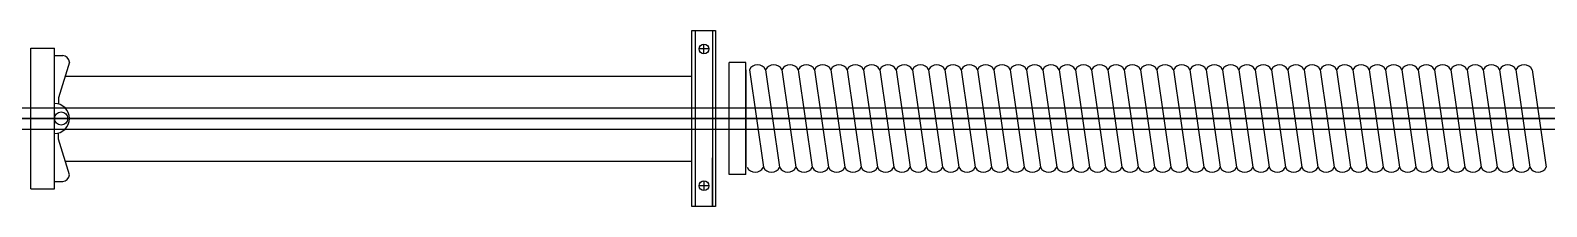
# Model space of a CAD drawing. Header units: millimetres. Extents: x 34479 to 326239, y 111570 to 168880.
# Drawn here: x 185147 to 186043, y 167299 to 167403 of the extents above; entities that cross this region are included whole.
import ezdxf

# ---------------------------------------------------------------- set-up
doc = ezdxf.new("R2010")
doc.units = ezdxf.units.MM
doc.header["$LTSCALE"] = 100
doc.header["$MEASUREMENT"] = 0
doc.layers.get('0').update_dxf_attribs({"linetype": 'CONTINUOUS'})
doc.layers.add('브라켓', color=8, linetype='CONTINUOUS')

msp = doc.modelspace()

# ---------------------------------------------------------------- linework, layer by layer
at = {"color": 3}
for p, q in [((185147.27, 167309.99, 0), (185147.27, 167392.96, 0)), ((185147.27, 167392.96, 0), (185161.27, 167392.96, 0)), ((185161.27, 167309.99, 0), (185161.27, 167392.96, 0)), ((185161.27, 167388.66, 0), (185166.15, 167388.66, 0)), ((185170.14, 167384.67, 0), (185163.7, 167363.76, 0)), ((185560.11, 167318.44, 0), (185560.11, 167384.51, 0)), ((185569.84, 167384.51, 0), (185560.11, 167384.51, 0)), ((185569.84, 167318.44, 0), (185569.84, 167384.51, 0)), ((185569.84, 167380.23, 0), (185569.84, 167322.72, 0)), ((185571.97, 167380.23, 0), (185580.25, 167322.72, 0)), ((185581.61, 167380.23, 0), (185589.89, 167322.72, 0)), ((185591.24, 167380.23, 0), (185599.52, 167322.72, 0)), ((185600.88, 167380.23, 0), (185609.15, 167322.72, 0)), ((185610.51, 167380.23, 0), (185618.79, 167322.72, 0)), ((185610.51, 167380.23, 0), (185618.79, 167322.72, 0)), ((185620.15, 167380.23, 0), (185628.42, 167322.72, 0)), ((185629.78, 167380.23, 0), (185638.06, 167322.72, 0)), ((185639.42, 167380.23, 0), (185647.69, 167322.72, 0)), ((185649.05, 167380.23, 0), (185657.33, 167322.72, 0)), ((185658.68, 167380.23, 0), (185666.96, 167322.72, 0)), ((185668.32, 167380.23, 0), (185676.6, 167322.72, 0)), ((185677.95, 167380.23, 0), (185686.23, 167322.72, 0)), ((185687.59, 167380.23, 0), (185695.87, 167322.72, 0)), ((185697.22, 167380.23, 0), (185705.5, 167322.72, 0)), ((185706.86, 167380.23, 0), (185715.13, 167322.72, 0)), ((185716.49, 167380.23, 0), (185724.77, 167322.72, 0)), ((185726.13, 167380.23, 0), (185734.4, 167322.72, 0)), ((185735.76, 167380.23, 0), (185744.04, 167322.72, 0)), ((185745.39, 167380.23, 0), (185753.67, 167322.72, 0)), ((185755.03, 167380.23, 0), (185763.31, 167322.72, 0)), ((185764.66, 167380.23, 0), (185772.94, 167322.72, 0)), ((185774.3, 167380.23, 0), (185782.58, 167322.72, 0)), ((185783.93, 167380.23, 0), (185792.21, 167322.72, 0)), ((185793.57, 167380.23, 0), (185801.84, 167322.72, 0)), ((185803.2, 167380.23, 0), (185811.48, 167322.72, 0)), ((185812.84, 167380.23, 0), (185821.11, 167322.72, 0)), ((185822.73, 167380.23, 0), (185831.01, 167322.72, 0)), ((185832.36, 167380.23, 0), (185840.64, 167322.72, 0)), ((185842, 167380.23, 0), (185850.28, 167322.72, 0)), ((185851.63, 167380.23, 0), (185859.91, 167322.72, 0)), ((185861.27, 167380.23, 0), (185869.55, 167322.72, 0)), ((185870.9, 167380.23, 0), (185879.18, 167322.72, 0)), ((185880.54, 167380.23, 0), (185888.81, 167322.72, 0)), ((185890.17, 167380.23, 0), (185898.45, 167322.72, 0)), ((185899.81, 167380.23, 0), (185908.08, 167322.72, 0)), ((185909.44, 167380.23, 0), (185917.72, 167322.72, 0)), ((185919.07, 167380.23, 0), (185927.35, 167322.72, 0)), ((185928.71, 167380.23, 0), (185936.99, 167322.72, 0)), ((185938.34, 167380.23, 0), (185946.62, 167322.72, 0)), ((185947.98, 167380.23, 0), (185956.26, 167322.72, 0)), ((185957.61, 167380.23, 0), (185965.89, 167322.72, 0)), ((185967.25, 167380.23, 0), (185975.52, 167322.72, 0)), ((185976.88, 167380.23, 0), (185985.16, 167322.72, 0)), ((185986.52, 167380.23, 0), (185994.79, 167322.72, 0)), ((185996.15, 167380.23, 0), (186004.43, 167322.72, 0)), ((186005.78, 167380.23, 0), (186014.06, 167322.72, 0)), ((186015.42, 167380.23, 0), (186023.7, 167322.72, 0)), ((186025.05, 167380.23, 0), (186033.33, 167322.72, 0)), ((186034.69, 167380.23, 0), (186042.97, 167322.72, 0)), ((185163.7, 167363.76, 0), (185163.7, 167360, 0)), ((185163.7, 167339.19, 0), (185163.7, 167342.95, 0)), ((185170.14, 167318.28, 0), (185163.7, 167339.19, 0)), ((185161.27, 167314.29, 0), (185166.15, 167314.29, 0)), ((185569.84, 167318.44, 0), (185560.11, 167318.44, 0)), ((185147.27, 167309.99, 0), (185161.27, 167309.99, 0))]:
    msp.add_line(p, q, dxfattribs=at)
at = {"color": 1}
for p, q in [((185167.52, 167376.39, 0), (185538.04, 167376.39, 0)), ((185167.52, 167326.39, 0), (185537.99, 167326.39, 0))]:
    msp.add_line(p, q, dxfattribs=at)
at = {"color": 2}
for p, q in [((184315.95, 167357.73, 0), (186554.62, 167357.73, 0)), ((184315.95, 167345.23, 0), (186554.62, 167345.23, 0))]:
    msp.add_line(p, q, dxfattribs=at)
at = {"color": 8}
for p, q in [((181929.8, 167351.48, 0), (186649.22, 167351.48, 0)), ((186649.22, 167351.48, 0), (181939.47, 167351.48, 0))]:
    msp.add_line(p, q, dxfattribs=at)
at = {"color": 3}
msp.add_circle((185165.19, 167351.48, 0), 3.9, dxfattribs=at)
for centre, radius, start, end in [((185165.71, 167384.23, 0), 4.45, 5.63752, 84.24179), ((185576.79, 167377.83, 0), 5.38, 26.49712, 153.50288), ((185586.43, 167377.83, 0), 5.38, 26.49712, 153.50288), ((185596.06, 167377.83, 0), 5.38, 26.49712, 153.50288), ((185605.7, 167377.83, 0), 5.38, 26.49712, 153.50288), ((185615.33, 167377.83, 0), 5.38, 26.49712, 153.50288), ((185624.96, 167377.83, 0), 5.38, 26.49712, 153.50288), ((185634.6, 167377.83, 0), 5.38, 26.49712, 153.50288), ((185644.23, 167377.83, 0), 5.38, 26.49712, 153.50288), ((185653.87, 167377.83, 0), 5.38, 26.49712, 153.50288), ((185663.5, 167377.83, 0), 5.38, 26.49712, 153.50288), ((185673.14, 167377.83, 0), 5.38, 26.49712, 153.50288), ((185682.77, 167377.83, 0), 5.38, 26.49712, 153.50288), ((185692.41, 167377.83, 0), 5.38, 26.49712, 153.50288), ((185702.04, 167377.83, 0), 5.38, 26.49712, 153.50288), ((185711.67, 167377.83, 0), 5.38, 26.49712, 153.50288), ((185721.31, 167377.83, 0), 5.38, 26.49712, 153.50288), ((185730.94, 167377.83, 0), 5.38, 26.49712, 153.50288), ((185740.58, 167377.83, 0), 5.38, 26.49712, 153.50288), ((185750.21, 167377.83, 0), 5.38, 26.49712, 153.50288), ((185759.85, 167377.83, 0), 5.38, 26.49712, 153.50288), ((185769.48, 167377.83, 0), 5.38, 26.49712, 153.50288), ((185779.12, 167377.83, 0), 5.38, 26.49712, 153.50288), ((185788.75, 167377.83, 0), 5.38, 26.49712, 153.50288), ((185798.38, 167377.83, 0), 5.38, 26.49712, 153.50288), ((185808.02, 167377.83, 0), 5.38, 26.49712, 153.50288), ((185817.65, 167377.83, 0), 5.38, 26.49712, 153.50288), ((185827.55, 167377.83, 0), 5.38, 26.49712, 153.50288), ((185837.18, 167377.83, 0), 5.38, 26.49712, 153.50288), ((185846.82, 167377.83, 0), 5.38, 26.49712, 153.50288), ((185856.45, 167377.83, 0), 5.38, 26.49712, 153.50288), ((185866.09, 167377.83, 0), 5.38, 26.49712, 153.50288), ((185875.72, 167377.83, 0), 5.38, 26.49712, 153.50288), ((185885.35, 167377.83, 0), 5.38, 26.49712, 153.50288), ((185894.99, 167377.83, 0), 5.38, 26.49712, 153.50288), ((185904.62, 167377.83, 0), 5.38, 26.49712, 153.50288), ((185914.26, 167377.83, 0), 5.38, 26.49712, 153.50288), ((185923.89, 167377.83, 0), 5.38, 26.49712, 153.50288), ((185933.53, 167377.83, 0), 5.38, 26.49712, 153.50288), ((185943.16, 167377.83, 0), 5.38, 26.49712, 153.50288), ((185952.8, 167377.83, 0), 5.38, 26.49712, 153.50288), ((185962.43, 167377.83, 0), 5.38, 26.49712, 153.50288), ((185972.06, 167377.83, 0), 5.38, 26.49712, 153.50288), ((185981.7, 167377.83, 0), 5.38, 26.49712, 153.50288), ((185991.33, 167377.83, 0), 5.38, 26.49712, 153.50288), ((186000.97, 167377.83, 0), 5.38, 26.49712, 153.50288), ((186010.6, 167377.83, 0), 5.38, 26.49712, 153.50288), ((186020.24, 167377.83, 0), 5.38, 26.49712, 153.50288), ((186029.87, 167377.83, 0), 5.38, 26.49712, 153.50288), ((185161.27, 167351.48, 0), 8.87, 270, 90), ((185575.43, 167325.12, 0), 5.38, 206.49712, 333.50288), ((185585.07, 167325.12, 0), 5.38, 206.49712, 333.50288), ((185594.7, 167325.12, 0), 5.38, 206.49712, 333.50288), ((185604.34, 167325.12, 0), 5.38, 206.49712, 333.50288), ((185613.97, 167325.12, 0), 5.38, 206.49712, 333.50288), ((185623.61, 167325.12, 0), 5.38, 206.49712, 333.50288), ((185633.24, 167325.12, 0), 5.38, 206.49712, 333.50288), ((185642.88, 167325.12, 0), 5.38, 206.49712, 333.50288), ((185652.51, 167325.12, 0), 5.38, 206.49712, 333.50288), ((185662.14, 167325.12, 0), 5.38, 206.49712, 333.50288), ((185671.78, 167325.12, 0), 5.38, 206.49712, 333.50288), ((185681.41, 167325.12, 0), 5.38, 206.49712, 333.50288), ((185691.05, 167325.12, 0), 5.38, 206.49712, 333.50288), ((185700.68, 167325.12, 0), 5.38, 206.49712, 333.50288), ((185710.32, 167325.12, 0), 5.38, 206.49712, 333.50288), ((185719.95, 167325.12, 0), 5.38, 206.49712, 333.50288), ((185729.59, 167325.12, 0), 5.38, 206.49712, 333.50288), ((185739.22, 167325.12, 0), 5.38, 206.49712, 333.50288), ((185748.85, 167325.12, 0), 5.38, 206.49712, 333.50288), ((185758.49, 167325.12, 0), 5.38, 206.49712, 333.50288), ((185768.12, 167325.12, 0), 5.38, 206.49712, 333.50288), ((185777.76, 167325.12, 0), 5.38, 206.49712, 333.50288), ((185787.39, 167325.12, 0), 5.38, 206.49712, 333.50288), ((185797.03, 167325.12, 0), 5.38, 206.49712, 333.50288), ((185806.66, 167325.12, 0), 5.38, 206.49712, 333.50288), ((185816.3, 167325.12, 0), 5.38, 206.49712, 333.50288), ((185825.93, 167325.12, 0), 5.38, 206.49712, 333.50288), ((185835.82, 167325.12, 0), 5.38, 206.49712, 333.50288), ((185845.46, 167325.12, 0), 5.38, 206.49712, 333.50288), ((185855.09, 167325.12, 0), 5.38, 206.49712, 333.50288), ((185864.73, 167325.12, 0), 5.38, 206.49712, 333.50288), ((185874.36, 167325.12, 0), 5.38, 206.49712, 333.50288), ((185884, 167325.12, 0), 5.38, 206.49712, 333.50288), ((185893.63, 167325.12, 0), 5.38, 206.49712, 333.50288), ((185903.27, 167325.12, 0), 5.38, 206.49712, 333.50288), ((185912.9, 167325.12, 0), 5.38, 206.49712, 333.50288), ((185922.53, 167325.12, 0), 5.38, 206.49712, 333.50288), ((185932.17, 167325.12, 0), 5.38, 206.49712, 333.50288), ((185941.8, 167325.12, 0), 5.38, 206.49712, 333.50288), ((185951.44, 167325.12, 0), 5.38, 206.49712, 333.50288), ((185961.07, 167325.12, 0), 5.38, 206.49712, 333.50288), ((185970.71, 167325.12, 0), 5.38, 206.49712, 333.50288), ((185980.34, 167325.12, 0), 5.38, 206.49712, 333.50288), ((185989.98, 167325.12, 0), 5.38, 206.49712, 333.50288), ((185999.61, 167325.12, 0), 5.38, 206.49712, 333.50288), ((186009.24, 167325.12, 0), 5.38, 206.49712, 333.50288), ((186018.88, 167325.12, 0), 5.38, 206.49712, 333.50288), ((186028.51, 167325.12, 0), 5.38, 206.49712, 333.50288), ((186038.15, 167325.12, 0), 5.38, 206.49712, 333.50288), ((185165.71, 167318.72, 0), 4.45, 275.75821, 354.36248)]:
    msp.add_arc(centre, radius, start, end, dxfattribs=at)
at = {"layer": '브라켓'}
for p, q in [((185540.03, 167403.46, 0), (185540.03, 167299.49, 0)), ((185550.24, 167403.46, 0), (185550.24, 167299.49, 0)), ((185550.24, 167403.46, 0), (185550.24, 167321.46, 0)), ((185548.02, 167392.5, 0), (185542.26, 167392.5, 0)), ((185545.14, 167389.61, 0), (185545.14, 167395.38, 0)), ((185550.24, 167299.49, 0), (185550.24, 167328.28, 0)), ((185548.02, 167311.79, 0), (185542.26, 167311.79, 0)), ((185545.14, 167314.67, 0), (185545.14, 167308.91, 0))]:
    msp.add_line(p, q, dxfattribs=at)
at = {"layer": '브라켓', "elevation": 0}
msp.add_lwpolyline([(185538.04, 167299.49), (185538.04, 167403.46), (185551.93, 167403.46), (185551.93, 167299.49)], close=True, dxfattribs=at)
at = {"layer": '브라켓'}
for centre in [(185545.14, 167392.5, 0), (185545.14, 167311.79, 0)]:
    msp.add_circle(centre, 2.88, dxfattribs=at)

doc.saveas('drawing.dxf')
